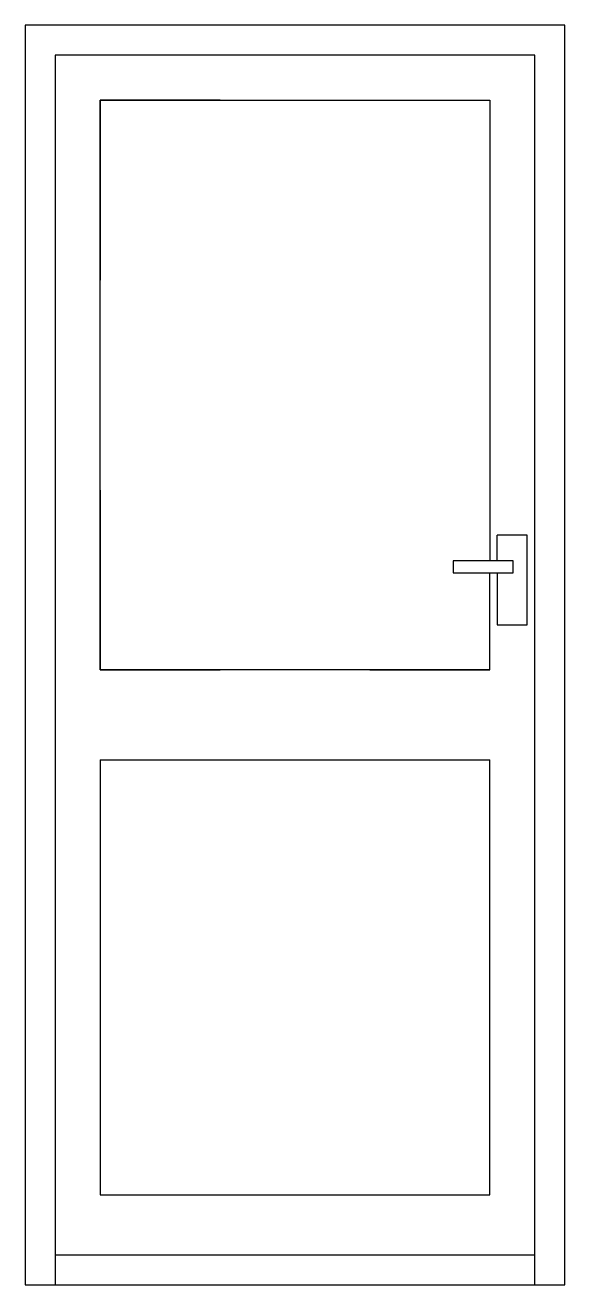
# Model space of a CAD drawing. Header units: millimetres. Extents: x -740.7 to -739.8, y 1779.63 to 1781.73.
import ezdxf

# ---------------------------------------------------------------- set-up
doc = ezdxf.new("R2010")
doc.units = ezdxf.units.MM
doc.header["$LTSCALE"] = 10
doc.layers.add('Portas', color=2, linetype='Continuous')

msp = doc.modelspace()

# ---------------------------------------------------------------- linework, layer by layer
at = {"layer": 'Portas'}
for p, q in [((-739.7991, 1781.73), (-740.699, 1781.73)), ((-740.699, 1781.73), (-740.699, 1779.63)), ((-739.7991, 1779.63), (-739.7991, 1781.73)), ((-740.699, 1779.63), (-739.7991, 1779.63))]:
    msp.add_line(p, q, dxfattribs=at)
at = {"layer": 'Portas', "color": 1}
for p, q in [((-739.8491, 1781.68), (-740.649, 1781.68)), ((-740.649, 1781.68), (-740.649, 1779.63)), ((-739.8491, 1779.63), (-739.8491, 1781.68)), ((-740.374, 1781.605), (-740.574, 1781.605)), ((-740.574, 1781.605), (-740.574, 1781.305)), ((-740.574, 1781.605), (-739.9241, 1781.605)), ((-740.574, 1780.655), (-740.574, 1781.605)), ((-739.9241, 1781.605), (-739.9241, 1780.8367)), ((-740.574, 1780.955), (-740.574, 1780.655)), ((-739.9121, 1780.8367), (-739.9121, 1780.88)), ((-739.8621, 1780.88), (-739.9121, 1780.88)), ((-739.8621, 1780.73), (-739.8621, 1780.88)), ((-739.9851, 1780.8367), (-739.9851, 1780.8167)), ((-739.8851, 1780.8367), (-739.9851, 1780.8367)), ((-739.8851, 1780.8167), (-739.8851, 1780.8367)), ((-739.9851, 1780.8167), (-739.8851, 1780.8167)), ((-739.9241, 1780.655), (-739.9241, 1780.8167)), ((-739.9121, 1780.8167), (-739.9121, 1780.73)), ((-739.9121, 1780.73), (-739.8621, 1780.73)), ((-740.574, 1780.655), (-740.374, 1780.655)), ((-739.9241, 1780.655), (-740.574, 1780.655)), ((-740.1241, 1780.655), (-739.9241, 1780.655)), ((-740.574, 1780.505), (-739.9241, 1780.505)), ((-740.574, 1780.505), (-740.574, 1779.78)), ((-739.9241, 1779.78), (-739.9241, 1780.505)), ((-740.574, 1779.78), (-739.9241, 1779.78)), ((-740.649, 1779.68), (-739.8491, 1779.68))]:
    msp.add_line(p, q, dxfattribs=at)

doc.saveas('drawing.dxf')
